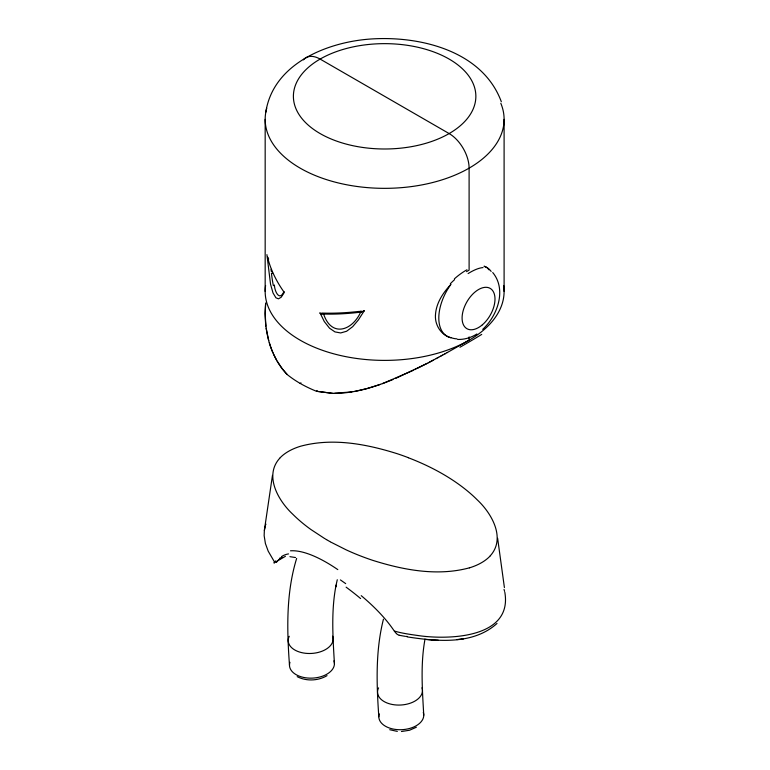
<?xml version="1.0" encoding="UTF-8"?>
<svg xmlns="http://www.w3.org/2000/svg" width="770" height="770" viewBox="0 0 770 770"><rect width="100%" height="100%" fill="white"/><g stroke="black" fill="none" stroke-linecap="round" stroke-linejoin="round"><path stroke-width="1.16" d="M265.602 303.803C264.139 320.416 266.362 337.51 272.984 352.872M265.689 302.957L265.169 313.515L265.91 326.162M272.464 475.369L264.36 530.395L264.149 535.65L265.409 543.524L268.201 551.166L274.563 562.081L275.593 560.926M265.804 112.247C273.109 63.939 326.75 42.167 370.197 39.049C419.246 35.545 482.405 50.464 501.328 101.736M264.36 530.395L265.409 525.612M425.021 639.033C420.382 664.173 422.335 689.881 423.76 715.224M337.27 579.743L335.662 587.058L336.067 585.162C331.023 611.024 332.9 637.541 334.43 663.644M383.441 619.196C375.375 651.045 376.549 684.232 378.821 716.726M296.642 558.433C286.017 592.929 286.883 629.552 289.481 665.145M265.66 524.851L265.929 524.101M274.207 562.889L274.486 562.071M283.995 291.532C279.481 301.83 274.601 291.291 274.399 285.016M363.171 310.916L364.248 310.772L358.406 319.906L352.679 326.673L346.606 331.254L340.686 332.948L334.96 331.909L329.531 328.203L324.257 321.494L320.089 313.005M360.966 311.484C352.612 330.677 331.639 337.876 323.641 314.179M279.674 458.304C263.841 475.87 278.413 500.827 292.725 514.187A210.046 121.265 0 0 0 310.936 529.529L324.584 538.5M490.307 555.757C506.14 538.201 491.568 513.234 477.256 499.874A196.783 113.614 0 0 0 472.231 495.091L470.46 493.531A222.068 128.205 0 0 0 408.331 457.736M482.684 329.377C497.478 315.835 506.92 289.626 492.733 272.532M497.025 623.44C472.896 645.212 436.754 641.372 407.041 636.857M317.086 390.736L316.46 391.266A119.466 68.973 0 0 1 287.22 374.547L282.205 368.724L277.181 361.197M466.514 271.666L469.113 270.135L469.103 168.139A28.221 16.295 60 0 0 449.151 133.576L320.108 59.078A28.221 16.295 60 0 0 303.409 59.868M364.172 310.82L361.534 312.129M300.156 383.393L300.983 382.911M274.005 562.918L285.41 556.335M447.168 352.612L469.113 340.186L469.113 336.923M440.344 356.366L447.505 352.429M444.945 353.844L445.503 353.536M442.076 355.422L442.654 355.105M476.89 333.988C471.173 337.655 464.493 339.637 457.688 339.454M440.989 356.019L428.361 362.766M438.014 357.627L438.602 357.319M436.253 358.579L436.84 358.262M327.029 675.646C318.125 680.911 306.402 681.45 297.191 676.647M416.358 727.226L409.515 730.249L401.449 731.5M433.24 360.196L429.583 362.131M428.919 362.478L417.263 368.426M427.138 363.401L395.559 378.455M414.732 369.677L416.012 369.042M413.461 370.293L382.449 383.624M279.712 558.154L282.051 557.297M392.989 379.523C374.499 387.06 354.96 393.268 334.815 393.383M380.264 384.403L367.136 388.532L354.354 391.487M469.392 567.837C437.447 576.489 403.528 570.06 372.603 560.3A210.046 121.265 0 0 1 346.038 549.79L331.033 542.215M351.9 391.911L332.592 393.355L316.46 391.266L332.717 393.355M456.841 639.601L463.425 638.744L462.818 638.811M361.38 311.138L359.6 311.35M359.59 312.274L359.648 312.274A127.984 45.334 -14.5 0 1 323.862 314.044M358.887 311.436L358.531 311.475A130.12 46.681 -14.2 0 1 322.081 313.072L321.648 313.063M407.089 636.405L406.377 636.405M432.191 639.976L438.284 640.245M405.434 636.376L399.62 635.356A14.264 12.772 -25 0 1 399.264 635.231M289.924 556.672L295.516 557.538M426.012 639.485L431.951 639.957M397.33 731.385L389.726 729.719M361.207 595.653C369.773 602.843 377.926 610.581 385.192 619.09C388.398 622.824 391.641 627.069 394.25 631.005C402.364 633.46 411.247 634.557 419.746 635.779C449.382 639.832 512.704 638.012 504.831 592.303M408.379 457.688L405.675 456.668A196.783 113.614 0 0 0 397.378 453.761C366.462 444.011 332.534 437.572 300.598 446.225A49.867 28.788 0 0 0 279.635 458.294M330.484 541.907L327.24 540.068M326.711 539.76L325.113 538.817M340.427 579.925L345.692 583.622M319.81 312.986L320.955 313.708A3.08 2.137 25 0 0 323.361 314.266M396.252 633.421L394.433 631.284M287.22 374.547C278.615 365.673 272.753 354.412 269.269 342.621M489.046 269.846L486.919 267.556L484.032 266.218A39.732 22.936 -60 0 1 491.144 271.425M268.037 258.142L267.469 256.872L268.056 259.24A130.12 95.442 19.7 0 0 282.879 290.434L284.284 292.475L281.166 297.268L278.461 298.837L275.92 297.797L273.013 292.956L270.549 284.255L266.921 254.629M276.613 360.196L273.466 353.95M504.023 589.406L504.591 591.331M268.701 340.61L266.189 328.251M497.632 538.297L504.408 587.568M272.551 273.427L272.32 271.464M504.1 119.369L504.1 291.416M265.169 119.369L265.169 291.416M503.657 285.478A119.466 68.973 0 0 1 384.634 360.389A119.466 68.973 0 0 1 265.611 285.478M481.731 334.401A90.773 5.525 -27.9 0 1 459.95 347.241M450.344 283.745A38.269 19.009 -48.1 0 1 454.589 279.635M456.995 338.867A38.731 28.721 -80.3 0 1 450.922 337.645M468.112 273.571A38.846 13.812 -45.1 0 1 483.021 267.585M454.387 278.856A38.741 16.776 -47.4 0 1 466.957 269.789M500.808 103.276A119.466 68.973 0 0 1 389.004 188.294A119.466 68.973 0 0 1 266.738 108.224M268.682 259.067A3.09 2.955 26.9 0 1 268.249 258.345M271.261 271.338A116.78 43.63 81.3 0 1 271.04 269.327M273.369 285.66A49.203 16.68 81.5 0 1 271.444 273.244M361.4 312.129A3.09 1.03 -42.2 0 1 360.909 312.283M276.372 562.466A87.164 35.073 69.3 0 1 279.933 558.664M281.599 556.566A100.485 40.733 59.1 0 1 288.509 553.909M290.502 550.81A111.467 39.443 47.6 0 1 337.799 569.607M346.115 587.163A109.812 36.142 43.8 0 1 360.62 598.55M399.235 635.279A10.578 9.577 -30.7 0 1 396.444 633.691M490.355 555.767A49.867 28.788 0 0 1 469.411 567.856M332.659 636.193A22.494 13.725 -3 0 1 309.54 653.499A22.494 13.725 -3 0 1 289.241 636.29M421.989 687.774A22.494 13.725 -3 0 1 398.87 705.079A22.494 13.725 -3 0 1 378.58 687.87M333.949 660.843A22.494 13.725 -3 0 1 311.975 678.139A22.494 13.725 -3 0 1 289.953 662.316M423.279 712.423A22.494 13.725 -3 0 1 401.305 729.71A22.494 13.725 -3 0 1 379.292 713.896M435.454 315.19C434.771 325.046 441.181 335.171 450.902 337.722A39.732 22.936 -60 0 1 450.902 284.39C442.971 292.821 436.012 303.284 435.454 315.19M320.108 59.078L316.855 61.051A91.341 52.735 0 0 0 299.597 77.221A91.235 52.678 0 0 0 385.943 148.985A91.235 52.678 0 0 0 468.67 75.816A91.235 52.678 0 0 0 320.118 59.078M482.376 324.805A23.273 13.437 -60 0 0 490.49 288.577A23.273 13.437 -60 0 0 462.77 312.235A23.273 13.437 -60 0 0 482.376 324.805"/></g></svg>
